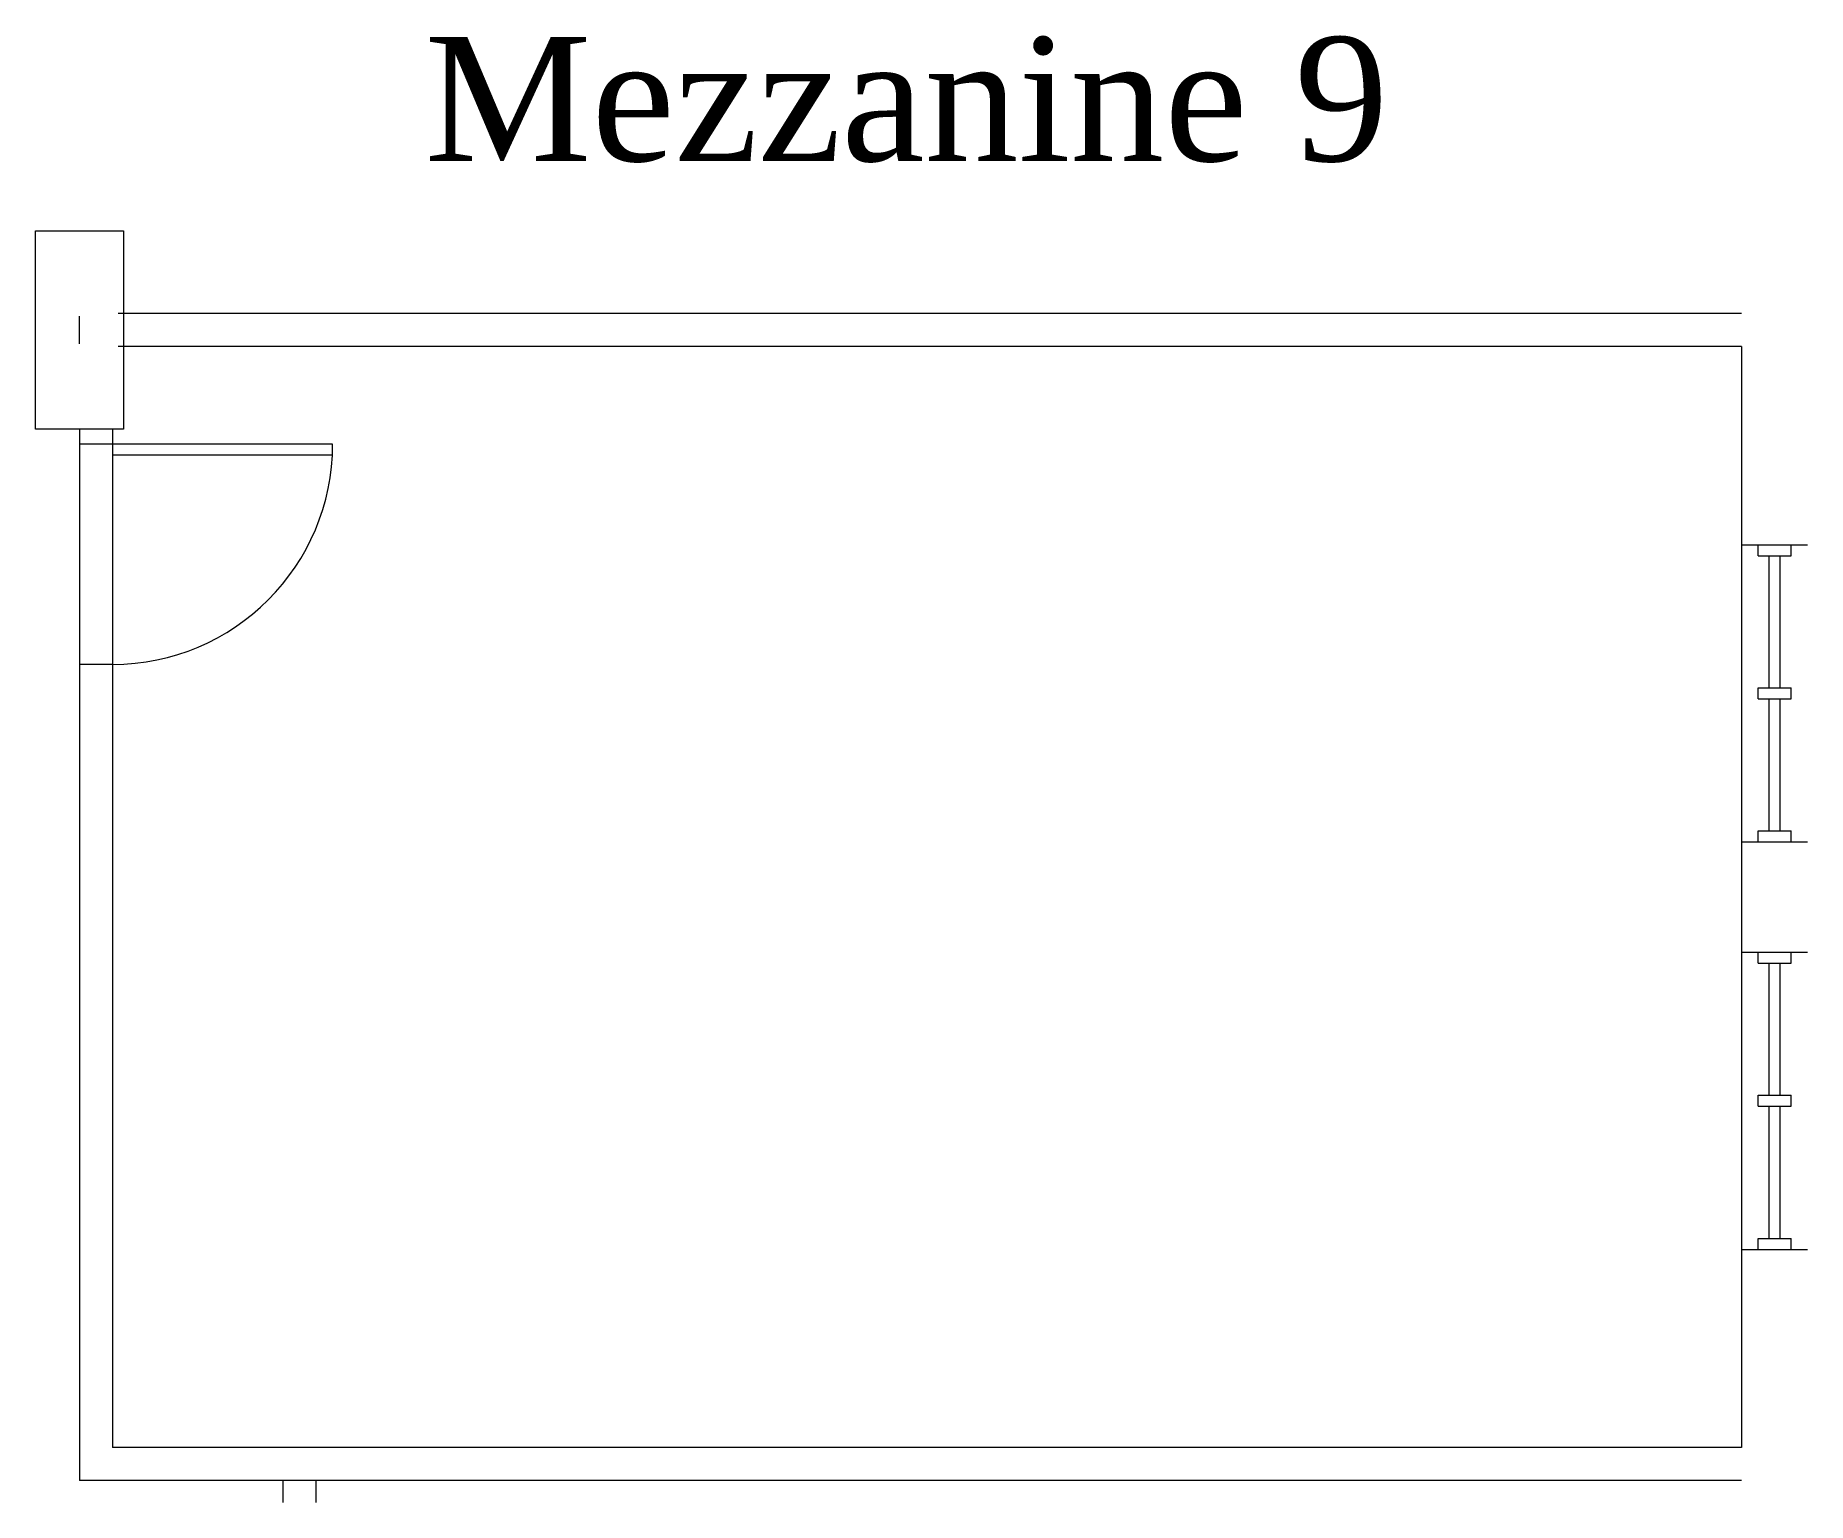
# Model space of a CAD drawing. Header units: inches. Extents: x 3503 to 3825, y 3714 to 3980.
import ezdxf

# ---------------------------------------------------------------- set-up
doc = ezdxf.new("R2010")
doc.units = ezdxf.units.IN
doc.header["$LTSCALE"] = 9.6
doc.header["$MEASUREMENT"] = 0
doc.layers.get('0').update_dxf_attribs({"lineweight": 15})
for name, color, linetype, lineweight in [('A-WALL-HEAD_NEWW', 4, 'Continuous', 15), ('ARDOOR', 5, 'Continuous', 15), ('ARDOOR-I', 5, 'Continuous', 15), ('ARHEADER', 7, 'Continuous', 15), ('ARWALL', 7, 'Continuous', 15), ('Guides', 203, 'Continuous', 13), ('None', 7, 'Continuous', 5), ('S-COLS', 1, 'Continuous', 15)]:
    doc.layers.add(name, color=color, linetype=linetype, lineweight=lineweight)
doc.styles.add('Times New Roman (bold)', font='Times New Roman')

# ---------------------------------------------------------------- blocks, each defined once
blk = doc.blocks.new('Group-14-1')
at = {"color": 7, "linetype": 'Continuous', "lineweight": 15}
for p, q in [((-152.84, 134.71), (-152.84, 132.77)), ((-112.84, 134.71), (-152.84, 134.71)), ((-152.84, 132.77), (-112.89, 132.77))]:
    blk.add_line(p, q, dxfattribs=at)
blk.add_arc((-152.84, 134.71), 40, 270, 0, dxfattribs=at)
blk = doc.blocks.new('DXF Point')
at = {"layer": 'None', "color": 7, "linetype": 'Continuous', "lineweight": 5}
blk.add_line((0, -2.5), (0, 2.5), dxfattribs=at)
blk = doc.blocks.new('COL1636')
at = {"color": 7, "linetype": 'Continuous', "lineweight": 15}
blk.add_lwpolyline([(-8, -18), (-8, 18), (8, 18), (8, -18)], close=True, dxfattribs=at)
blk.add_lwpolyline([(-8, -18), (-8, 18), (8, 18), (8, -18)], close=True, dxfattribs=at)
at = {"layer": 'Guides', "color": 7}
blk.add_blockref('DXF Point', (0, 0), dxfattribs=at)
blk.add_blockref('DXF Point', (0, 0), dxfattribs=at)
blk = doc.blocks.new('Group-15-1')
at = {"layer": 'ARDOOR-I', "color": 7, "linetype": 'Continuous', "lineweight": 15}
for p, q in [((146.16, 114.45), (146.16, 116.45)), ((146.16, 114.45), (146.16, 116.45)), ((152.16, 114.45), (152.16, 116.45)), ((152.16, 114.45), (152.16, 116.45)), ((146.16, 114.45), (152.16, 114.45)), ((146.16, 114.45), (152.16, 114.45)), ((148.16, 90.45), (148.16, 114.45)), ((148.16, 90.45), (148.16, 114.45)), ((150.16, 90.45), (150.16, 114.45)), ((150.16, 90.45), (150.16, 114.45)), ((146.16, 88.45), (146.16, 90.45)), ((146.16, 90.45), (152.16, 90.45)), ((152.16, 88.45), (152.16, 90.45)), ((146.16, 88.45), (152.16, 88.45)), ((148.16, 64.45), (148.16, 88.45)), ((150.16, 64.45), (150.16, 88.45)), ((146.16, 62.45), (146.16, 64.45)), ((146.16, 64.45), (152.16, 64.45)), ((152.16, 62.45), (152.16, 64.45)), ((146.16, 40.45), (146.16, 42.45)), ((152.16, 40.45), (152.16, 42.45)), ((146.16, 40.45), (152.16, 40.45)), ((148.16, 16.45), (148.16, 40.45)), ((150.16, 16.45), (150.16, 40.45)), ((146.16, 16.45), (152.16, 16.45)), ((146.16, 14.45), (146.16, 16.45)), ((152.16, 14.45), (152.16, 16.45)), ((146.16, 14.45), (152.16, 14.45)), ((148.16, -9.55), (148.16, 14.45)), ((150.16, -9.55), (150.16, 14.45)), ((146.16, -9.55), (152.16, -9.55)), ((146.16, -11.55), (146.16, -9.55)), ((152.16, -11.55), (152.16, -9.55))]:
    blk.add_line(p, q, dxfattribs=at)
at = {"layer": 'ARHEADER', "color": 7, "linetype": 'Continuous', "lineweight": 15}
for p, q in [((-158.84, 134.71), (-158.84, 94.71)), ((-152.84, 134.71), (-152.84, 94.71))]:
    blk.add_line(p, q, dxfattribs=at)
at = {"layer": 'ARWALL', "color": 7, "linetype": 'Continuous', "lineweight": 15}
for p, q in [((143.16, 158.45), (-151.84, 158.45)), ((143.16, 158.45), (-151.84, 158.45)), ((143.16, 152.45), (-151.84, 152.45)), ((143.16, 152.45), (-151.84, 152.45)), ((143.16, 152.45), (143.16, -47.55)), ((143.16, 152.45), (143.16, 95.45)), ((-158.84, 137.46), (-158.84, 134.71)), ((-152.84, 137.46), (-152.84, 134.71)), ((-152.84, 134.71), (-158.84, 134.71)), ((143.16, 116.45), (155.16, 116.45)), ((143.16, 116.45), (155.16, 116.45)), ((-158.84, 94.71), (-158.84, -53.55)), ((-152.84, 94.71), (-158.84, 94.71)), ((-152.84, 94.71), (-152.84, -47.55)), ((143.16, 62.45), (155.16, 62.45)), ((143.16, 42.45), (155.16, 42.45)), ((143.16, -11.55), (155.16, -11.55)), ((143.16, -47.55), (-152.84, -47.55)), ((143.16, -53.55), (-158.84, -53.55)), ((-121.84, -57.55), (-121.84, -53.55)), ((-115.84, -57.55), (-115.84, -53.55))]:
    blk.add_line(p, q, dxfattribs=at)
at = {"layer": 'ARDOOR', "color": 7}
blk.add_blockref('Group-14-1', (0, 0), dxfattribs=at)
at = {"layer": 'S-COLS', "color": 7}
blk.add_blockref('COL1636', (-158.84, 155.45), dxfattribs=at)

msp = doc.modelspace()

# ---------------------------------------------------------------- block references
at = {"layer": 'None', "color": 7}
msp.add_blockref('Group-15-1', (3670.16, 3771.28), dxfattribs=at)

# ---------------------------------------------------------------- texts
at = {"layer": 'A-WALL-HEAD_NEWW', "color": 7, "insert": (3661.58, 3979.98), "char_height": 22.5694, "width": 312, "attachment_point": 2, "line_spacing_factor": 1.049861, "style": 'Times New Roman (bold)'}
msp.add_mtext('Mezzanine 9', dxfattribs=at)

doc.saveas('drawing.dxf')
